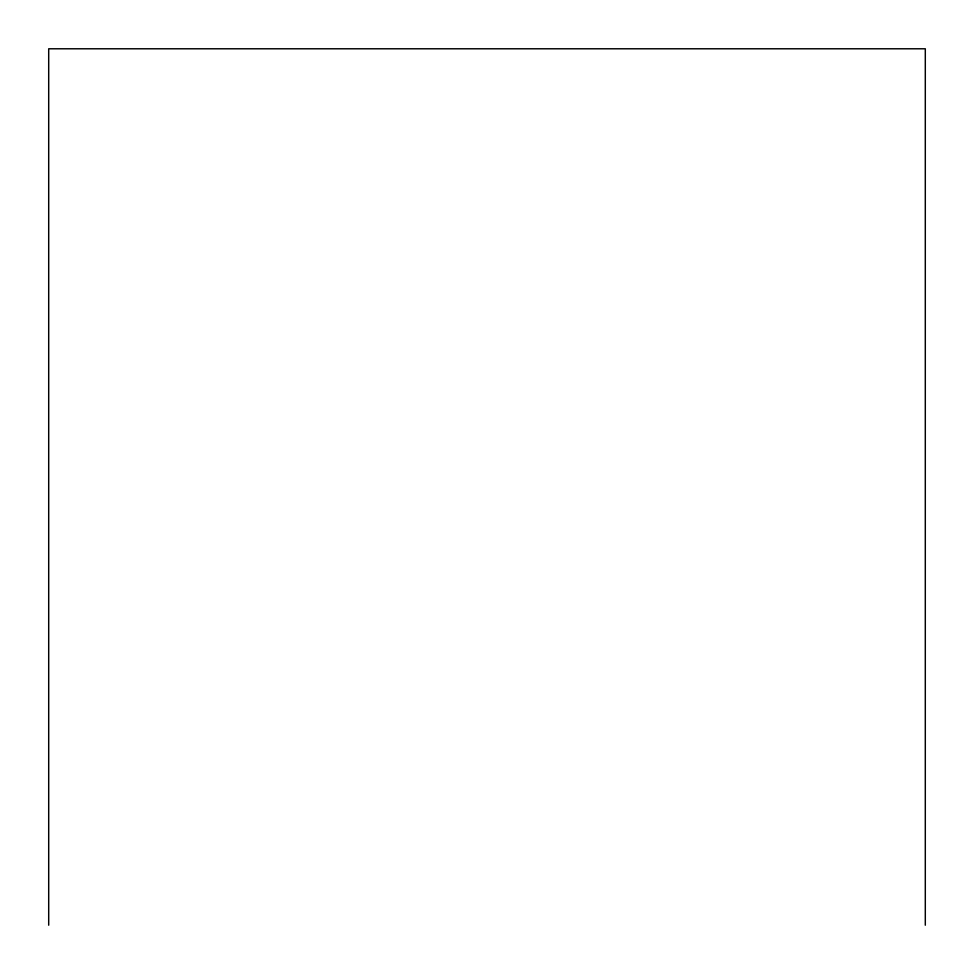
<?xml version="1.0" encoding="UTF-8"?>
<svg xmlns="http://www.w3.org/2000/svg" width="974" height="974" viewBox="0 0 974 974"><rect width="100%" height="100%" fill="white"/><g stroke="black" fill="none" stroke-linecap="round" stroke-linejoin="round"><path stroke-width="1.46" d="M925.3 925.215L925.3 48.785L48.7 48.785L48.7 925.215"/></g></svg>
